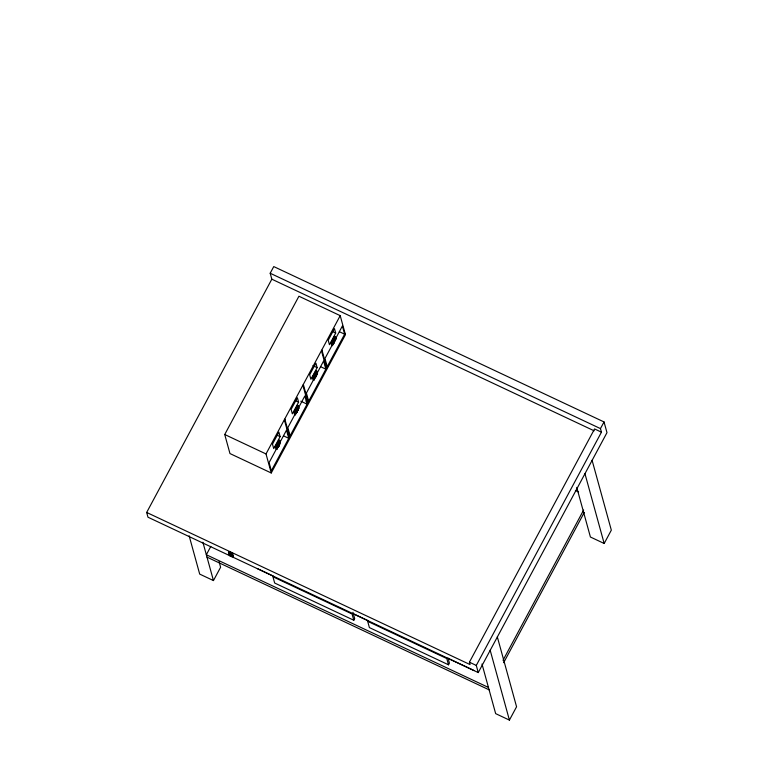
<?xml version="1.0" encoding="UTF-8"?>
<svg xmlns="http://www.w3.org/2000/svg" width="758" height="758" viewBox="0 0 758 758"><rect width="100%" height="100%" fill="white"/><g stroke="black" fill="none" stroke-linecap="round" stroke-linejoin="round"><path stroke-width="1.14" d="M278.574 445.827L278.214 446.443L278.821 445.827M296.681 411.367C296.179 412.447 295.762 412.399 297.297 411.499L297.278 410.893M296.71 411.689L296.321 412.324L296.435 411.622M315.29 376.669C314.769 379.597 315.669 376.764 315.451 376.413C314.655 375.352 314.447 378.564 314.627 376.612M327.21 366.673L324.955 358.496L333.814 342.085M334.287 342.332L333.52 343.725L333.937 342.218M279.607 444.197L279.238 445.031L279.484 444.15M298.188 409.86C298.775 407.747 297.202 411.821 298.15 409.595M335.207 340.749C334.79 341.034 335.576 339.897 335.207 340.427M278.281 445.96L277.466 447.324L278.186 445.012L277.618 446.329M278.366 445.846L277.731 446.936L278.991 445.619L277.902 447.533L278.366 446.111M279.503 442.89C278.47 443.136 279.598 444.34 279.693 444.359M279.209 443.278L279.427 442.805L278.887 443.345M279.058 443.942C278.139 446.405 280.792 441.658 279.02 443.79M296.435 411.31C297.155 409.093 295.573 413.461 296.094 411.243M296.549 411.84L296.084 411.622L296.643 410.77M297.638 409.026L298.074 407.908L297.183 409.633L297.648 407.7L297.013 409.045L297.392 408.6M297.951 409.386C298.33 407.804 297.335 410.533 298.178 408.969M316.067 376.385C312.751 380.374 316.219 373.666 314.579 376.461M315.176 376.972C315.015 377.626 314.958 376.546 315.612 377.01M316.285 374.045C317.413 371.638 315.205 375.456 316.427 374.461L323.609 360.988L325.864 369.174L320.625 366.711M333.994 342.313L333.681 342.322C331.976 343.488 334.695 339.641 333.387 342.379M333.709 341.763L333.387 342.322L333.662 341.621M334.875 339.565L334.989 338.968L334.269 340.437L334.733 338.504L334.07 339.736L335.159 338.703L334.704 340.636L334.903 339.508M334.979 339.897L334.439 341.024L335.15 339.887M335.055 339.707L334.941 340.323L335.254 339.774M277.655 446.064L278.082 445.524M277.911 446.595L278.859 445.969L278.489 446.471L278.139 445.969M279.314 443.563L279.295 444.197L279.389 443.638M297.079 411.262L296.444 412.93L297.326 411.329M297.553 408.922L297.799 408.306L297.714 408.856M298.102 408.941L297.932 409.045M297.818 408.704L298.027 408.268L297.78 409.121M316.503 374.272L316.399 374.319M333.548 341.687L333.473 342.199M279.361 443.932L279.636 443.572M316.598 374.158L316.361 374.66M277.94 446.566L278.537 445.988M296.264 411.471C296.624 411.243 296.312 409.017 296.056 411.101M296.909 411.243L296.302 411.585M297.344 411.404L296.416 411.926M315.053 376.309L314.835 376.887L315.157 376.29M333.094 343.526L333.52 342.36M277.807 446.074L277.996 445.344M333.795 342.474L334.297 341.83M333.852 342.351L334.43 342.199L333.918 342.531M315.963 374.111L316.437 373.533L316.2 374.139M278.65 446.291L277.712 446.443M315.224 376.906L315.84 376.754M296.795 411.717L297.43 411.13M315.555 376.821L315.764 376.555M296.596 410.798L296.226 411.357M315.186 376.802L315.802 376.792M297.117 411.319L296.946 411.49M296.691 411.528L297.164 411.594M277.93 446.595L278.309 445.988M297.61 408.922L297.354 410.23L297.866 409.547M316.048 374.878L315.887 375.589L316.238 374.85M270.189 273.24L273.761 266.579L604.031 421.941L606.987 432.647L478.251 672.573L147.981 517.212L146.673 512.455L271.828 279.19L270.189 273.24L600.459 428.602L601.445 432.174L476.289 665.429L478.251 672.573M224.728 434.514L298.927 296.226L340.209 315.65L345.449 334.695L271.25 472.983L229.968 453.559L224.728 434.514L266.011 453.938L271.25 472.983M210.819 546.395L206.337 554.742L488.446 687.449M266.011 453.938L340.209 315.65M280.138 436.617L273.714 448.594L272.482 444.131L278.906 432.155L280.138 436.617L276.992 435.139M298.605 402.195L292.342 413.859L291.11 409.396L297.373 397.732L298.605 402.195L295.459 400.717M317.147 367.63L310.894 379.294L309.662 374.822L315.925 363.167L317.147 367.63L312.959 365.65M335.699 333.056L329.446 344.719L328.214 340.257L334.468 328.593L335.699 333.056L332.554 331.578M275.325 446.633L278.906 439.972L279.759 440.37L280.422 442.757L276.841 449.418L275.978 449.011L275.325 446.633L276.187 447.04L276.841 449.418M293.867 412.03L297.449 405.369L298.301 405.776L298.965 408.155L295.383 414.816L294.521 414.418L293.867 412.03L294.729 412.437L295.383 414.816M312.4 377.399L315.972 370.728L316.835 371.136L317.488 373.514L313.916 380.184L313.054 379.777L312.4 377.399L313.262 377.806L313.916 380.184M330.952 342.834L334.524 336.164L335.387 336.571L336.04 338.949L332.468 345.62L331.606 345.212L330.952 342.834L331.815 343.241L332.468 345.62M276.187 447.04L279.759 440.37M294.729 412.437L298.301 405.776M313.262 377.806L316.835 371.136M331.815 343.241L335.387 336.571M276.708 448.414L269.081 462.626L271.336 470.813L288.76 438.323L286.515 430.137L279.977 442.321M295.525 413.337L287.851 427.635L290.106 435.822L345.089 333.349M298.264 408.24L304.839 395.979L307.094 404.166L300.803 401.209M315.281 376.508L306.403 393.07L308.658 401.247M335.207 339.376L342.379 326.006L344.634 334.183L339.394 331.72M189.13 535.764L199.695 574.1L213.453 580.571L220.606 567.249L219.053 561.612M229.788 553.321L229.551 552.686L231.398 553.558L230.858 554.468L229.551 552.686M229.323 553.103L230.423 552.942M229.996 554.07L231.398 553.558M230.858 554.468L230.868 553.312M230.413 554.837L230.394 556.021L230.413 554.837L231.37 555.292L231.351 556.467L231.37 555.292M230.621 555.605L229.939 555.803L231.853 556.704L231.578 556.05M230.906 556.419L232.071 556.287M353.787 620.243L352.063 613.989L272.937 576.772L274.661 583.025L353.787 620.243L354.678 618.575L352.963 612.331M448.518 664.804L446.803 658.56L367.677 621.333L369.392 627.586L448.518 664.804L449.418 663.136L447.978 657.935M146.673 512.455L470.064 664.577L469.41 662.198L594.566 428.933L601.445 432.174M600.459 428.602L604.031 421.941M503.009 660.313L583.641 510.03M503.663 662.7L584.295 512.417M481.993 664.008L495.656 713.629L509.414 720.1L516.568 706.769L497.314 636.853M576.753 487.394L590.416 537.015L604.183 543.486L611.327 530.155L592.074 460.239M315.925 373.969C315.508 373.486 316.361 373.05 315.915 374.84M278.849 443.203L278.48 443.648L279.105 442.302L278.641 444.235L279.228 443.657M278.745 446.074L278.944 445.6M297.449 411.187L297.089 411.727M334.098 342.654L333.643 342.389M271.828 279.19L594.149 430.809M335.188 338.551L336.04 338.949M575.398 490.473L578.6 491.98M316.636 373.116L317.488 373.514M306.109 401.096L308.212 402.081L303.408 384.676L302.963 385.509L307.757 402.915M298.102 407.747L298.965 408.155M296.558 411.585L297.155 411.774M283.52 435.859L288.76 438.323M469.41 662.198L476.289 665.429M230.65 553.728L231.171 553.975L230.205 553.359M230.186 555.254L231.143 555.709M257.388 568.623L273.401 576.156M353.484 613.828L368.426 620.859M448.509 658.522L474.129 670.574M206.991 557.13L489.1 689.827M230.167 555.387L231.133 556.012M584.92 473.57L604.183 543.486M490.161 650.184L509.414 720.1M332.572 338.883L333.065 340.674M326.755 367.507L321.961 350.101L321.515 350.935L326.31 368.341M202.888 542.235L213.453 580.571M229.153 552.667A2.435 0.569 28.2 0 1 229.399 551.89A2.435 0.569 28.2 0 1 232.45 553.482A2.435 0.569 28.2 0 1 232.194 554.269M231.721 554.117A2.435 0.569 28.2 0 1 230.621 553.634M230.072 553.321A2.435 0.569 28.2 0 1 229.57 552.989M229.92 554.913A2.501 0.587 28.2 0 1 229.778 553.823A2.501 0.587 28.2 0 1 233.151 555.633A2.501 0.587 28.2 0 1 232.128 556.097M230.991 555.576A2.501 0.587 28.2 0 1 230.423 555.244M233.265 556.514L232.82 556.76A2.501 0.587 28.2 0 1 231.342 556.277L230.764 555.984A2.501 0.587 28.2 0 1 229.286 554.998L229.001 554.704A2.501 0.587 28.2 0 1 230.479 554.543A2.501 0.587 28.2 0 1 233.256 556.486L233.265 556.514M277.125 445.903L277.76 444.813L277.125 445.903M316.304 375.561L316.929 374.471L316.304 375.561M332.753 342.104L333.378 341.015L332.753 342.104M284.866 419.25L284.421 420.084L289.215 437.489L289.66 436.655L284.866 419.25M228.802 552.241L228.546 552.26A2.435 0.569 28.2 0 0 230.394 554.041L230.963 554.316A2.435 0.569 28.2 0 0 232.725 554.619L232.223 553.899A2.435 0.569 28.2 0 0 230.754 552.942L230.195 552.667A2.435 0.569 28.2 0 0 228.802 552.241"/></g></svg>
